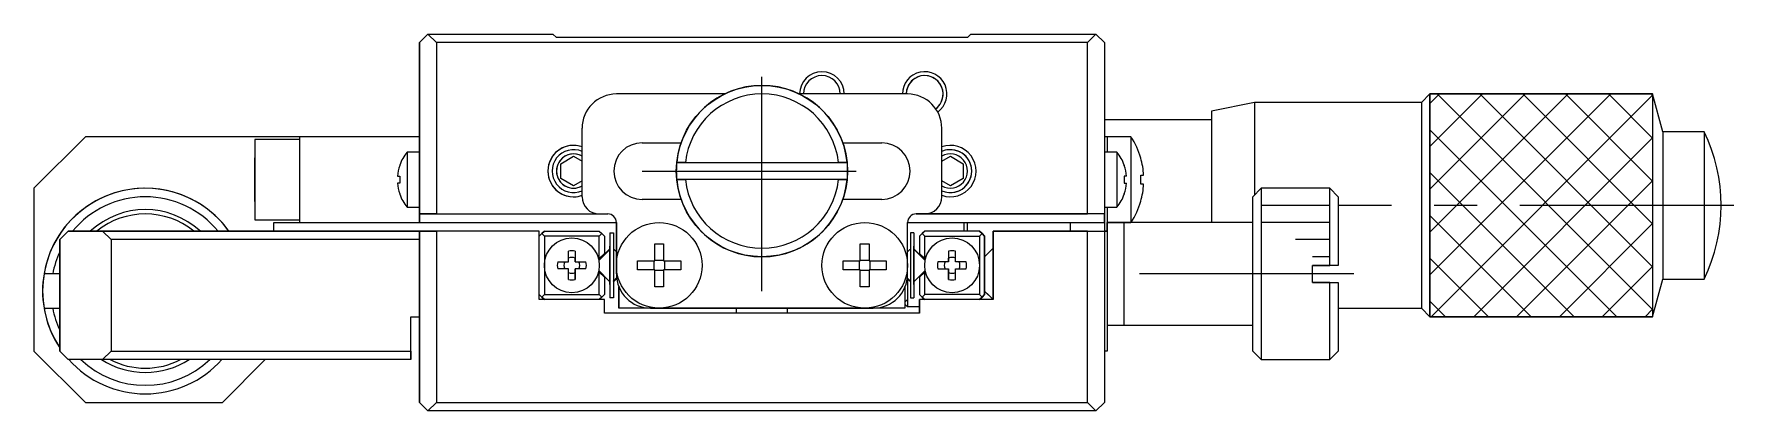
# Model space of a CAD drawing. Extents: x -10 to 792, y 24 to 266.
# Drawn here: x 109.4 to 208.6, y 244 to 266 of the extents above; entities that cross this region are included whole.
import ezdxf

# ---------------------------------------------------------------- set-up
doc = ezdxf.new("R2010")
doc.units = 0
doc.header["$LTSCALE"] = 10
doc.linetypes.add('CENTER', pattern=[2, 1.25, -0.25, 0.25, -0.25])
doc.layers.get('0').update_dxf_attribs({"linetype": 'CONTINUOUS'})
doc.layers.add('CENTER', color=1, linetype='CENTER')

msp = doc.modelspace()

# ---------------------------------------------------------------- linework, layer by layer
at = {"color": 7, "linetype": 'CONTINUOUS'}
for p, q in [((131.881049, 265.536243), (132.381049, 266.036243)), ((132.381049, 266.036243), (131.881049, 265.536243)), ((132.381049, 266.036243), (131.881049, 265.536243)), ((132.381049, 266.036243), (131.881049, 265.536243)), ((132.181049, 265.836243), (132.381049, 266.036243)), ((132.381049, 266.036243), (132.181049, 265.836243)), ((132.381049, 266.036243), (132.881049, 265.536243)), ((132.381049, 266.036243), (139.681049, 266.036243)), ((139.881049, 265.836243), (139.681049, 266.036243)), ((164.081049, 266.036243), (163.881049, 265.836243)), ((163.881049, 265.836243), (164.081049, 266.036243)), ((163.881049, 265.836243), (164.081049, 266.036243)), ((163.881049, 265.836243), (164.081049, 266.036243)), ((164.081049, 266.036243), (171.381049, 266.036243)), ((170.881049, 265.536243), (171.381049, 266.036243)), ((171.381049, 266.036243), (171.881049, 265.536243)), ((131.881049, 255.536243), (131.881049, 265.536243)), ((131.881049, 265.536243), (131.881049, 260.036243)), ((131.881049, 265.536243), (131.881049, 255.036243)), ((131.881049, 265.536243), (131.881049, 255.036243)), ((132.881049, 265.536243), (132.881049, 255.536243)), ((170.881049, 265.536243), (132.881049, 265.536243)), ((163.881049, 265.836243), (139.881049, 265.836243)), ((170.881049, 255.536243), (170.881049, 265.536243)), ((171.881049, 265.536243), (171.881049, 255.536243)), ((171.881049, 265.536243), (171.881049, 244.536243)), ((171.881049, 265.536243), (171.881049, 244.536243)), ((149.7016, 262.536243), (143.381049, 262.536243)), ((160.381049, 262.536243), (154.060499, 262.536243)), ((180.631048, 262.036239), (178.131049, 261.53624)), ((180.631048, 262.036239), (180.631048, 256.636242)), ((190.381053, 262.036239), (180.631048, 262.036239)), ((190.881055, 262.536242), (190.381053, 262.036239)), ((190.381053, 262.036239), (190.381053, 250.036247)), ((204.470544, 260.336243), (203.881056, 262.536242)), ((178.131049, 261.036243), (171.881049, 261.036243)), ((178.131049, 261.53624), (178.131049, 255.036243)), ((178.131049, 261.53624), (178.131049, 261.036243)), ((178.131049, 261.53624), (178.131049, 255.036243)), ((178.131049, 261.53624), (178.131049, 255.036243)), ((178.131049, 261.28624), (178.131049, 261.036243)), ((178.131049, 261.28624), (178.131049, 255.036243)), ((112.381049, 260.036243), (109.381049, 257.036243)), ((109.381049, 257.036243), (112.381049, 260.036243)), ((109.381049, 257.036243), (112.381049, 260.036243)), ((109.381049, 257.036243), (112.381049, 260.036243)), ((124.881049, 260.036243), (112.381049, 260.036243)), ((131.881049, 260.036243), (112.381049, 260.036243)), ((131.881049, 260.036243), (112.381049, 260.036243)), ((124.881049, 260.036243), (124.881049, 255.036243)), ((124.881049, 260.036243), (124.881049, 259.886243)), ((131.881049, 260.036243), (124.881049, 260.036243)), ((124.881049, 260.036243), (124.881049, 255.036243)), ((124.881049, 260.036243), (124.881049, 255.036243)), ((131.881049, 260.336243), (131.881049, 259.536243)), ((131.881049, 260.036243), (131.881049, 260.336243)), ((141.381049, 259.450457), (141.381049, 260.536243)), ((141.381049, 256.536243), (141.381049, 260.536243)), ((141.381049, 256.536243), (141.381049, 260.536243)), ((141.381049, 256.536243), (141.381049, 260.536243)), ((162.381049, 256.536243), (162.381049, 260.536243)), ((172.031049, 260.036243), (171.881049, 260.036243)), ((173.422707, 260.036243), (171.881049, 260.036243)), ((173.422707, 260.036243), (171.881049, 260.036243)), ((172.031049, 260.036243), (172.031049, 259.136243)), ((173.422707, 260.036243), (172.031049, 260.036243)), ((173.422707, 260.036243), (173.422707, 255.036243)), ((204.470544, 260.336243), (204.470544, 251.736243)), ((206.881055, 260.336243), (204.470544, 260.336243)), ((206.881055, 260.336243), (206.881055, 251.736243)), ((122.281049, 259.886243), (122.281049, 257.536243)), ((122.281049, 259.886243), (122.281049, 255.186243)), ((124.881049, 259.886243), (122.281049, 259.886243)), ((122.281049, 259.886243), (122.281049, 255.186243)), ((122.281049, 259.886243), (122.281049, 255.186243)), ((131.160112, 259.136243), (131.160112, 255.936243)), ((131.881049, 259.136243), (131.160112, 259.136243)), ((131.881049, 259.536243), (131.881049, 255.536243)), ((141.381049, 259.181887), (141.381049, 259.450457)), ((141.381049, 256.890599), (141.381049, 259.181887)), ((144.881049, 259.686243), (147.161145, 259.686243)), ((156.600954, 259.686243), (158.881049, 259.686243)), ((172.601987, 259.136243), (171.881049, 259.136243)), ((172.601987, 259.136243), (172.601987, 255.936243)), ((122.281049, 258.806414), (122.281049, 258.171329)), ((122.281049, 258.171329), (122.281049, 258.806414)), ((122.281049, 258.171329), (122.281049, 256.901158)), ((122.281049, 256.901158), (122.281049, 258.171329)), ((130.729986, 258.386243), (130.729986, 258.362379)), ((130.729986, 258.386243), (130.729986, 258.362379)), ((130.729986, 258.386243), (130.729986, 258.362379)), ((130.729986, 258.386243), (130.729986, 258.362379)), ((140.131049, 258.469256), (140.881049, 258.902269)), ((140.131049, 257.603231), (140.131049, 258.469256)), ((140.881049, 258.902269), (141.381049, 258.613593)), ((147.408913, 258.536243), (146.906112, 258.536243)), ((146.906112, 258.536243), (156.855987, 258.536243)), ((146.906112, 258.536243), (156.855987, 258.536243)), ((147.408913, 258.536243), (156.353185, 258.536243)), ((156.855987, 258.536243), (156.353185, 258.536243)), ((162.381049, 258.613593), (162.881049, 258.902269)), ((162.881049, 258.902269), (163.631049, 258.469256)), ((163.631049, 258.469256), (163.631049, 257.603231)), ((173.032113, 258.386243), (173.032113, 258.362379)), ((173.032113, 258.386243), (173.032113, 258.362379)), ((173.032113, 258.386243), (173.032113, 258.362379)), ((173.032113, 258.386243), (173.032113, 258.362379)), ((173.99363, 258.794833), (174.000485, 258.798176)), ((122.281049, 257.536243), (122.281049, 255.186243)), ((130.597101, 257.736243), (130.729986, 257.736243)), ((130.729986, 257.336243), (130.597101, 257.336243)), ((130.729986, 257.736243), (130.729986, 257.336243)), ((140.881049, 257.170218), (140.131049, 257.603231)), ((141.381049, 257.458893), (140.881049, 257.170218)), ((146.906112, 257.536243), (147.408913, 257.536243)), ((156.855987, 257.536243), (146.906112, 257.536243)), ((156.855987, 257.536243), (146.906112, 257.536243)), ((156.353185, 257.536243), (147.408913, 257.536243)), ((156.353185, 257.536243), (156.855987, 257.536243)), ((162.881049, 257.170218), (162.381049, 257.458893)), ((163.631049, 257.603231), (162.881049, 257.170218)), ((173.032113, 257.736243), (173.032113, 257.336243)), ((173.164998, 257.736243), (173.032113, 257.736243)), ((173.032113, 257.336243), (173.164998, 257.336243)), ((173.99363, 257.796243), (174.166002, 257.796243)), ((173.99363, 257.276243), (173.99363, 257.796243)), ((174.166002, 257.276243), (173.99363, 257.276243)), ((174.166002, 257.276243), (173.99363, 257.276243)), ((174.166002, 257.276243), (173.99363, 257.276243)), ((174.166002, 257.276243), (173.99363, 257.276243)), ((109.381049, 257.036243), (109.381049, 247.536243)), ((109.381049, 257.036243), (109.381049, 247.536243)), ((109.381049, 257.036243), (109.381049, 247.536243)), ((109.381049, 257.036243), (109.381049, 247.536243)), ((122.281049, 256.901158), (122.281049, 256.266073)), ((122.281049, 256.266073), (122.281049, 256.901158)), ((130.729986, 256.710108), (130.729986, 256.686243)), ((130.729986, 256.710108), (130.729986, 256.686243)), ((130.729986, 256.710108), (130.729986, 256.686243)), ((130.729986, 256.710108), (130.729986, 256.686243)), ((141.381049, 256.62203), (141.381049, 256.890599)), ((141.381049, 256.536243), (141.381049, 256.62203)), ((147.161145, 256.386243), (144.881049, 256.386243)), ((158.881049, 256.386243), (156.600954, 256.386243)), ((173.032113, 256.710108), (173.032113, 256.686243)), ((173.032113, 256.710108), (173.032113, 256.686243)), ((173.032113, 256.710108), (173.032113, 256.686243)), ((173.032113, 256.710108), (173.032113, 256.686243)), ((174.000485, 256.27431), (173.99363, 256.277654)), ((181.031049, 257.036243), (180.531049, 256.536243)), ((180.531049, 252.036243), (180.531049, 256.536243)), ((180.531049, 247.536243), (180.531049, 256.536243)), ((180.531049, 247.536243), (180.531049, 256.536243)), ((181.031049, 257.036243), (181.031049, 252.036243)), ((185.031049, 257.036243), (181.031049, 257.036243)), ((181.031049, 257.036243), (181.031049, 247.036243)), ((181.031049, 257.036243), (181.031049, 247.036243)), ((185.031049, 252.536243), (185.031049, 257.036243)), ((185.531049, 256.536243), (185.031049, 257.036243)), ((185.531049, 256.536243), (185.531049, 252.536243)), ((185.531049, 256.536243), (185.531049, 252.536243)), ((185.531049, 256.536243), (185.531049, 252.536243)), ((185.531049, 256.536243), (185.531049, 252.536243)), ((122.281049, 255.186243), (124.881049, 255.186243)), ((124.881049, 255.186243), (124.881049, 255.036243)), ((131.160112, 255.936243), (131.881049, 255.936243)), ((131.881049, 255.036243), (131.881049, 255.536243)), ((132.881049, 255.536243), (131.881049, 255.536243)), ((131.881049, 255.536243), (142.881049, 255.536243)), ((131.881049, 255.536243), (142.881049, 255.536243)), ((132.881049, 255.536243), (142.381049, 255.536243)), ((142.381049, 255.536243), (142.881049, 255.536243)), ((160.881049, 255.536243), (161.381049, 255.536243)), ((171.881049, 255.536243), (160.881049, 255.536243)), ((171.881049, 255.536243), (160.881049, 255.536243)), ((161.381049, 255.536243), (170.881049, 255.536243)), ((171.881049, 255.536243), (170.881049, 255.536243)), ((171.881049, 255.936243), (172.601987, 255.936243)), ((171.881049, 255.036243), (171.881049, 255.536243)), ((172.031049, 255.936243), (172.031049, 255.036243)), ((172.031049, 255.936243), (172.031049, 247.536243)), ((172.031049, 255.936243), (172.031049, 247.536243)), ((111.381049, 254.536243), (110.881049, 254.036243)), ((110.881049, 254.036243), (111.381049, 254.536243)), ((110.881049, 254.036243), (111.381049, 254.536243)), ((110.881049, 254.036243), (111.381049, 254.536243)), ((111.381049, 254.536243), (113.381049, 254.536243)), ((138.881049, 254.536243), (111.381049, 254.536243)), ((138.881049, 254.536243), (111.381049, 254.536243)), ((113.881049, 254.036243), (113.381049, 254.536243)), ((113.381049, 254.536243), (131.881049, 254.536243)), ((123.381049, 254.536243), (123.381049, 255.036243)), ((123.381049, 255.036243), (124.881049, 255.036243)), ((123.381049, 255.036243), (143.381049, 255.036243)), ((123.381049, 255.036243), (143.381049, 255.036243)), ((124.881049, 255.036243), (131.881049, 255.036243)), ((131.881049, 255.036243), (143.381049, 255.036243)), ((131.881049, 244.536243), (131.881049, 254.536243)), ((131.881049, 254.536243), (132.881049, 254.536243)), ((131.881049, 254.536243), (131.881049, 244.536243)), ((131.881049, 254.536243), (131.881049, 244.536243)), ((132.881049, 254.536243), (132.881049, 244.536243)), ((138.881049, 254.536243), (132.881049, 254.536243)), ((138.881049, 250.536243), (138.881049, 254.536243)), ((139.181049, 254.536243), (138.881049, 254.236243)), ((139.181049, 254.536243), (138.881049, 254.236243)), ((139.031049, 254.386243), (138.881049, 254.236243)), ((138.881049, 254.236243), (139.031049, 254.386243)), ((139.031049, 254.386243), (139.181049, 254.536243)), ((139.181049, 254.536243), (139.031049, 254.386243)), ((139.181049, 254.236243), (139.031049, 254.386243)), ((139.181049, 254.536243), (142.381049, 254.536243)), ((139.181049, 254.236243), (139.181049, 252.536243)), ((142.381049, 254.236243), (139.181049, 254.236243)), ((139.181049, 254.236243), (139.181049, 250.836243)), ((139.181049, 254.236243), (139.181049, 250.836243)), ((142.381049, 254.536243), (142.531049, 254.386243)), ((142.681049, 254.236243), (142.381049, 254.536243)), ((142.681049, 254.236243), (142.381049, 254.536243)), ((142.531049, 254.386243), (142.381049, 254.236243)), ((142.381049, 252.935292), (142.381049, 254.236243)), ((142.681049, 254.236243), (142.531049, 254.386243)), ((142.681049, 254.236243), (142.681049, 253.235292)), ((143.006049, 254.436243), (143.006049, 253.478655)), ((143.006049, 254.436243), (143.006049, 250.636243)), ((143.006049, 254.436243), (143.206049, 254.436243)), ((143.006049, 254.436243), (143.006049, 250.636243)), ((143.006049, 254.436243), (143.006049, 250.636243)), ((143.206049, 254.436243), (143.206049, 250.636243)), ((143.381049, 255.036243), (143.381049, 252.536243)), ((143.381049, 252.536243), (143.381049, 255.036243)), ((143.381049, 252.036243), (143.381049, 255.036243)), ((143.381049, 252.036243), (143.381049, 255.036243)), ((160.381049, 252.536243), (160.381049, 255.036243)), ((160.381049, 255.036243), (171.881049, 255.036243)), ((160.381049, 252.036243), (160.381049, 255.036243)), ((160.381049, 252.036243), (160.381049, 255.036243)), ((160.756049, 254.436243), (160.556049, 254.436243)), ((160.556049, 254.436243), (160.556049, 250.636243)), ((160.756049, 254.436243), (160.756049, 253.478655)), ((160.756049, 254.436243), (160.756049, 250.636243)), ((160.756049, 254.436243), (160.756049, 250.636243)), ((160.756049, 254.436243), (160.756049, 250.636243)), ((161.081049, 254.236243), (161.381049, 254.536243)), ((161.081049, 254.236243), (161.381049, 254.536243)), ((161.081049, 254.236243), (161.231049, 254.386243)), ((161.081049, 254.236243), (161.081049, 253.235292)), ((161.381049, 254.536243), (161.231049, 254.386243)), ((161.231049, 254.386243), (161.381049, 254.236243)), ((164.581049, 254.536243), (161.381049, 254.536243)), ((161.381049, 254.236243), (164.581049, 254.236243)), ((161.381049, 252.935292), (161.381049, 254.236243)), ((163.681049, 254.536243), (163.681049, 255.036243)), ((163.881049, 254.536243), (163.881049, 255.036243)), ((164.731049, 254.386243), (164.581049, 254.536243)), ((164.581049, 254.536243), (164.731049, 254.386243)), ((164.881049, 254.236243), (164.581049, 254.536243)), ((164.881049, 254.236243), (164.581049, 254.536243)), ((164.581049, 254.236243), (164.731049, 254.386243)), ((164.581049, 254.236243), (164.581049, 252.536243)), ((164.581049, 254.236243), (164.581049, 250.836243)), ((164.581049, 254.236243), (164.581049, 250.836243)), ((164.731049, 254.386243), (164.881049, 254.236243)), ((164.881049, 254.236243), (164.731049, 254.386243)), ((164.881049, 250.836243), (164.881049, 254.236243)), ((164.881049, 254.236243), (164.881049, 253.036243)), ((164.881049, 254.236243), (164.881049, 250.836243)), ((164.881049, 254.236243), (164.881049, 250.836243)), ((165.381049, 254.536243), (165.381049, 250.536243)), ((170.881049, 254.536243), (165.381049, 254.536243)), ((165.381049, 253.536243), (165.381049, 254.536243)), ((165.381049, 254.536243), (172.031049, 254.536243)), ((165.381049, 250.536243), (165.381049, 254.536243)), ((165.381049, 250.536243), (165.381049, 254.536243)), ((165.381049, 254.536243), (172.031049, 254.536243)), ((169.881049, 255.036243), (169.881049, 254.536243)), ((170.881049, 244.536243), (170.881049, 254.536243)), ((170.881049, 254.536243), (171.881049, 254.536243)), ((171.881049, 255.036243), (171.881049, 254.536243)), ((171.881049, 255.036243), (171.881049, 254.536243)), ((172.031049, 254.536243), (171.881049, 254.536243)), ((171.881049, 254.536243), (171.881049, 244.536243)), ((172.031049, 254.536243), (172.031049, 255.036243)), ((172.031049, 255.036243), (173.422707, 255.036243)), ((173.031049, 255.036243), (172.031049, 255.036243)), ((180.531049, 255.036243), (172.031049, 255.036243)), ((180.531049, 255.036243), (172.031049, 255.036243)), ((172.031049, 254.536243), (172.031049, 253.536243)), ((173.031049, 252.036243), (173.031049, 255.036243)), ((173.031049, 252.036243), (173.031049, 255.036243)), ((173.422707, 255.036243), (173.031049, 255.036243)), ((173.031049, 249.036243), (173.031049, 255.036243)), ((173.031049, 249.036243), (173.031049, 255.036243)), ((180.531049, 255.036243), (173.422707, 255.036243)), ((110.881049, 247.536243), (110.881049, 254.036243)), ((110.881049, 254.036243), (110.881049, 247.536243)), ((110.881049, 254.036243), (110.881049, 247.536243)), ((110.881049, 254.036243), (110.881049, 247.536243)), ((113.881049, 254.036243), (113.881049, 247.536243)), ((131.881049, 254.036243), (113.881049, 254.036243)), ((140.581049, 252.736243), (140.581049, 253.362379)), ((140.981049, 253.362379), (140.981049, 252.736243)), ((140.981049, 253.362379), (140.981049, 252.949707)), ((140.981049, 253.362379), (140.981049, 252.736243)), ((140.981049, 253.362379), (140.981049, 252.736243)), ((142.340394, 252.894636), (142.681049, 253.235292)), ((142.340394, 252.894636), (142.681049, 253.235292)), ((142.94695, 253.437804), (142.351495, 252.842349)), ((142.982306, 253.437804), (142.357017, 252.812516)), ((142.982306, 253.437804), (142.357017, 252.812516)), ((142.982306, 253.437804), (142.357017, 252.812516)), ((142.381049, 252.935292), (142.681049, 253.235292)), ((142.982306, 253.437804), (142.593397, 253.048896)), ((143.006049, 253.661243), (143.006049, 253.478655)), ((143.006049, 253.478655), (143.006049, 253.661243)), ((143.006049, 253.661243), (143.006049, 253.478655)), ((143.006049, 253.478655), (143.006049, 253.661243)), ((143.006049, 253.661243), (143.006049, 253.478655)), ((143.006049, 253.478655), (143.006049, 253.661243)), ((143.006049, 253.661243), (143.006049, 253.478655)), ((143.006049, 253.478655), (143.006049, 253.661243)), ((143.006049, 253.661243), (143.006049, 253.478655)), ((143.006049, 253.478655), (143.006049, 253.661243)), ((143.006049, 253.661243), (143.006049, 253.478655)), ((143.006049, 253.478655), (143.006049, 253.661243)), ((143.006049, 253.661243), (143.006049, 253.478655)), ((143.006049, 253.478655), (143.006049, 253.661243)), ((143.006049, 253.661243), (143.006049, 253.478655)), ((143.006049, 253.478655), (143.006049, 253.661243)), ((143.006049, 253.661243), (143.006049, 253.478655)), ((143.006049, 253.478655), (143.006049, 253.661243)), ((143.006049, 253.661243), (143.006049, 253.478655)), ((143.006049, 253.478655), (143.006049, 253.661243)), ((143.006049, 253.661243), (143.006049, 253.478655)), ((143.006049, 253.458099), (143.006049, 253.661243)), ((143.006049, 251.411243), (143.006049, 253.661243)), ((143.006049, 253.661243), (143.006049, 253.458099)), ((143.381049, 253.321903), (143.265148, 253.437804)), ((145.621049, 253.794833), (146.141049, 253.794833)), ((145.621049, 252.796243), (145.621049, 253.794833)), ((146.141049, 253.794833), (146.141049, 252.796243)), ((157.621049, 253.794833), (158.141049, 253.794833)), ((157.621049, 252.796243), (157.621049, 253.794833)), ((158.141049, 253.794833), (158.141049, 252.796243)), ((160.49695, 253.437804), (160.381049, 253.321903)), ((160.756049, 253.661243), (160.756049, 253.478655)), ((160.756049, 253.478655), (160.756049, 253.661243)), ((160.756049, 253.661243), (160.756049, 253.478655)), ((160.756049, 253.478655), (160.756049, 253.661243)), ((160.756049, 253.661243), (160.756049, 253.478655)), ((160.756049, 253.478655), (160.756049, 253.661243)), ((160.756049, 253.661243), (160.756049, 253.478655)), ((160.756049, 253.478655), (160.756049, 253.661243)), ((160.756049, 253.661243), (160.756049, 253.478655)), ((160.756049, 253.478655), (160.756049, 253.661243)), ((160.756049, 253.661243), (160.756049, 253.478655)), ((160.756049, 253.478655), (160.756049, 253.661243)), ((160.756049, 253.661243), (160.756049, 253.478655)), ((160.756049, 253.478655), (160.756049, 253.661243)), ((160.756049, 253.661243), (160.756049, 253.478655)), ((160.756049, 253.478655), (160.756049, 253.661243)), ((160.756049, 253.661243), (160.756049, 253.478655)), ((160.756049, 253.478655), (160.756049, 253.661243)), ((160.756049, 253.661243), (160.756049, 253.478655)), ((160.756049, 253.478655), (160.756049, 253.661243)), ((160.756049, 253.661243), (160.756049, 253.478655)), ((160.756049, 253.458099), (160.756049, 253.661243)), ((160.756049, 253.661243), (160.756049, 253.458099)), ((160.756049, 251.411243), (160.756049, 253.661243)), ((160.779793, 253.437804), (161.168702, 253.048896)), ((160.779793, 253.437804), (161.405082, 252.812516)), ((160.779793, 253.437804), (161.405082, 252.812516)), ((160.779793, 253.437804), (161.405082, 252.812516)), ((161.410604, 252.842349), (160.815148, 253.437804)), ((161.381049, 252.935292), (161.081049, 253.235292)), ((161.421705, 252.894636), (161.081049, 253.235292)), ((161.421705, 252.894636), (161.081049, 253.235292)), ((162.781049, 253.362379), (162.781049, 252.736243)), ((162.781049, 253.362379), (162.781049, 252.949707)), ((162.781049, 253.362379), (162.781049, 252.736243)), ((162.781049, 253.362379), (162.781049, 252.736243)), ((163.181049, 252.736243), (163.181049, 253.362379)), ((165.381049, 253.536243), (164.881049, 253.036243)), ((165.381049, 253.536243), (164.881049, 253.036243)), ((165.131049, 253.286243), (164.881049, 253.036243)), ((165.381049, 253.536243), (165.131049, 253.286243)), ((172.031049, 253.536243), (172.031049, 249.536243)), ((139.181049, 252.536243), (139.181049, 250.836243)), ((139.954914, 252.736243), (140.581049, 252.736243)), ((140.581049, 252.336243), (139.954914, 252.336243)), ((140.581049, 251.710108), (140.581049, 252.336243)), ((140.981049, 252.736243), (140.981049, 252.949707)), ((140.981049, 252.736243), (141.607185, 252.736243)), ((140.981049, 252.336243), (140.981049, 251.710108)), ((141.607185, 252.336243), (140.981049, 252.336243)), ((140.981049, 252.12278), (140.981049, 252.336243)), ((140.981049, 251.710108), (140.981049, 252.336243)), ((140.981049, 251.710108), (140.981049, 252.336243)), ((140.981049, 251.710108), (140.981049, 252.12278)), ((142.340394, 252.894636), (142.381049, 252.935292)), ((142.381049, 252.137195), (142.340394, 252.17785)), ((142.681049, 251.837195), (142.340394, 252.17785)), ((142.681049, 251.837195), (142.340394, 252.17785)), ((142.351495, 252.230137), (142.94695, 251.634682)), ((142.593397, 253.048896), (142.357017, 252.812516)), ((142.381049, 250.836243), (142.381049, 252.137195)), ((142.681049, 251.837195), (142.381049, 252.137195)), ((143.381049, 252.536243), (143.381049, 252.036243)), ((143.381049, 252.036243), (143.381049, 252.536243)), ((144.62246, 252.796243), (145.621049, 252.796243)), ((144.62246, 252.276243), (144.62246, 252.796243)), ((145.621049, 252.276243), (144.62246, 252.276243)), ((145.579675, 252.276243), (145.579675, 252.796243)), ((145.621049, 252.837618), (146.141049, 252.837618)), ((145.621049, 251.277654), (145.621049, 252.276243)), ((146.141049, 252.234868), (145.621049, 252.234868)), ((146.141049, 252.796243), (147.139639, 252.796243)), ((146.141049, 252.276243), (146.141049, 251.277654)), ((147.139639, 252.276243), (146.141049, 252.276243)), ((146.182424, 252.796243), (146.182424, 252.276243)), ((147.139639, 252.796243), (147.139639, 252.276243)), ((156.62246, 252.796243), (157.621049, 252.796243)), ((156.62246, 252.276243), (156.62246, 252.796243)), ((157.621049, 252.276243), (156.62246, 252.276243)), ((157.579675, 252.276243), (157.579675, 252.796243)), ((157.621049, 252.837618), (158.141049, 252.837618)), ((157.621049, 251.277654), (157.621049, 252.276243)), ((158.141049, 252.234868), (157.621049, 252.234868)), ((158.141049, 252.796243), (159.139639, 252.796243)), ((158.141049, 252.276243), (158.141049, 251.277654)), ((159.139639, 252.276243), (158.141049, 252.276243)), ((158.182424, 252.796243), (158.182424, 252.276243)), ((159.139639, 252.796243), (159.139639, 252.276243)), ((160.381049, 252.036243), (160.381049, 252.536243)), ((160.815148, 251.634682), (161.410604, 252.230137)), ((161.081049, 251.837195), (161.421705, 252.17785)), ((161.081049, 251.837195), (161.421705, 252.17785)), ((161.081049, 251.837195), (161.381049, 252.137195)), ((161.168702, 253.048896), (161.405082, 252.812516)), ((161.421705, 252.894636), (161.381049, 252.935292)), ((161.381049, 252.137195), (161.421705, 252.17785)), ((161.381049, 250.836243), (161.381049, 252.137195)), ((162.781049, 252.736243), (162.154914, 252.736243)), ((162.154914, 252.336243), (162.781049, 252.336243)), ((162.781049, 252.736243), (162.781049, 252.949707)), ((162.781049, 252.336243), (162.781049, 251.710108)), ((162.781049, 252.12278), (162.781049, 252.336243)), ((162.781049, 251.710108), (162.781049, 252.336243)), ((162.781049, 251.710108), (162.781049, 252.336243)), ((162.781049, 251.710108), (162.781049, 252.12278)), ((163.807185, 252.736243), (163.181049, 252.736243)), ((163.181049, 251.710108), (163.181049, 252.336243)), ((163.181049, 252.336243), (163.807185, 252.336243)), ((164.581049, 252.536243), (164.581049, 250.836243)), ((184.031049, 251.536243), (184.031049, 252.536243)), ((184.031049, 252.536243), (185.031049, 252.536243)), ((184.031049, 251.536243), (184.031049, 252.536243)), ((185.531049, 252.536243), (184.031049, 252.536243)), ((184.031049, 251.536243), (184.031049, 252.536243)), ((184.031049, 251.536243), (184.031049, 252.536243)), ((185.531049, 252.536243), (184.031049, 252.536243)), ((185.531049, 252.536243), (185.031049, 252.536243)), ((110.472723, 252.036243), (109.96497, 252.036243)), ((110.881049, 252.036243), (109.96497, 252.036243)), ((110.881049, 252.036243), (109.96497, 252.036243)), ((110.881049, 252.036243), (110.472723, 252.036243)), ((142.681049, 251.837195), (142.681049, 250.836243)), ((143.006049, 251.593832), (143.006049, 251.411243)), ((143.006049, 251.411243), (143.006049, 251.593832)), ((143.006049, 251.593832), (143.006049, 251.411243)), ((143.006049, 251.411243), (143.006049, 251.593832)), ((143.006049, 251.593832), (143.006049, 251.411243)), ((143.006049, 251.411243), (143.006049, 251.593832)), ((143.006049, 251.593832), (143.006049, 251.411243)), ((143.006049, 251.411243), (143.006049, 251.593832)), ((143.006049, 251.593832), (143.006049, 251.411243)), ((143.006049, 251.411243), (143.006049, 251.593832)), ((143.006049, 251.593832), (143.006049, 251.411243)), ((143.006049, 251.411243), (143.006049, 251.593832)), ((143.006049, 251.593832), (143.006049, 251.411243)), ((143.006049, 251.411243), (143.006049, 251.593832)), ((143.006049, 251.593832), (143.006049, 251.411243)), ((143.006049, 251.411243), (143.006049, 251.593832)), ((143.006049, 251.593832), (143.006049, 251.411243)), ((143.006049, 251.411243), (143.006049, 251.593832)), ((143.006049, 251.593832), (143.006049, 251.411243)), ((143.006049, 251.411243), (143.006049, 251.593832)), ((143.006049, 251.593832), (143.006049, 251.411243)), ((143.006049, 251.411243), (143.006049, 251.593832)), ((143.006049, 251.593832), (143.006049, 251.411243)), ((143.006049, 251.593832), (143.006049, 250.636243)), ((143.229793, 251.634682), (143.395058, 251.799946)), ((143.265148, 251.634682), (143.399042, 251.768575)), ((143.531049, 250.036243), (143.531049, 251.276309)), ((143.531049, 251.276309), (143.531049, 250.036243)), ((143.531049, 251.276309), (143.531049, 250.036243)), ((143.531049, 251.276309), (143.531049, 250.036243)), ((146.141049, 251.277654), (145.621049, 251.277654)), ((158.141049, 251.277654), (157.621049, 251.277654)), ((160.231049, 251.276309), (160.231049, 250.036243)), ((160.363057, 251.768575), (160.49695, 251.634682)), ((160.532306, 251.634682), (160.367041, 251.799946)), ((160.381049, 251.750583), (160.381049, 250.536243)), ((160.381049, 251.750583), (160.381049, 250.120163)), ((160.381049, 251.750583), (160.381049, 250.120163)), ((160.756049, 251.593832), (160.756049, 251.411243)), ((160.756049, 251.411243), (160.756049, 251.593832)), ((160.756049, 251.593832), (160.756049, 251.411243)), ((160.756049, 251.411243), (160.756049, 251.593832)), ((160.756049, 251.593832), (160.756049, 251.411243)), ((160.756049, 251.411243), (160.756049, 251.593832)), ((160.756049, 251.593832), (160.756049, 251.411243)), ((160.756049, 251.411243), (160.756049, 251.593832)), ((160.756049, 251.593832), (160.756049, 251.411243)), ((160.756049, 251.411243), (160.756049, 251.593832)), ((160.756049, 251.593832), (160.756049, 251.411243)), ((160.756049, 251.411243), (160.756049, 251.593832)), ((160.756049, 251.593832), (160.756049, 251.411243)), ((160.756049, 251.411243), (160.756049, 251.593832)), ((160.756049, 251.593832), (160.756049, 251.411243)), ((160.756049, 251.411243), (160.756049, 251.593832)), ((160.756049, 251.593832), (160.756049, 251.411243)), ((160.756049, 251.411243), (160.756049, 251.593832)), ((160.756049, 251.593832), (160.756049, 251.411243)), ((160.756049, 251.411243), (160.756049, 251.593832)), ((160.756049, 251.593832), (160.756049, 251.411243)), ((160.756049, 251.411243), (160.756049, 251.593832)), ((160.756049, 251.593832), (160.756049, 251.411243)), ((160.756049, 251.593832), (160.756049, 250.636243)), ((161.081049, 251.837195), (161.081049, 250.836243)), ((173.031049, 249.036243), (173.031049, 252.036243)), ((173.031049, 249.036243), (173.031049, 252.036243)), ((180.531049, 247.536243), (180.531049, 252.036243)), ((181.031049, 252.036243), (181.031049, 247.036243)), ((185.031049, 251.536243), (184.031049, 251.536243)), ((184.031049, 251.536243), (185.531049, 251.536243)), ((184.031049, 251.536243), (185.531049, 251.536243)), ((185.031049, 247.036243), (185.031049, 251.536243)), ((185.031049, 251.536243), (185.531049, 251.536243)), ((185.531049, 251.536243), (185.531049, 247.536243)), ((185.531049, 251.536243), (185.531049, 247.536243)), ((185.531049, 251.536243), (185.531049, 247.536243)), ((185.531049, 251.536243), (185.531049, 247.536243)), ((203.881056, 249.536244), (204.470544, 251.736243)), ((204.470544, 251.736243), (206.881055, 251.736243)), ((138.881049, 250.836243), (139.031049, 250.686243)), ((139.031049, 250.686243), (138.881049, 250.836243)), ((139.181049, 250.536243), (138.881049, 250.836243)), ((139.181049, 250.536243), (138.881049, 250.836243)), ((142.681049, 250.536243), (138.881049, 250.536243)), ((139.031049, 250.686243), (139.181049, 250.836243)), ((139.181049, 250.536243), (139.031049, 250.686243)), ((139.031049, 250.686243), (139.181049, 250.536243)), ((139.181049, 250.836243), (142.381049, 250.836243)), ((142.381049, 250.836243), (142.531049, 250.686243)), ((142.381049, 250.536243), (142.681049, 250.836243)), ((142.381049, 250.536243), (142.681049, 250.836243)), ((142.531049, 250.686243), (142.381049, 250.536243)), ((142.531049, 250.686243), (142.681049, 250.836243)), ((142.681049, 249.736243), (142.681049, 250.536243)), ((143.206049, 250.636243), (143.006049, 250.636243)), ((160.381049, 250.120163), (160.230978, 250.272419)), ((160.231049, 250.386243), (160.381049, 250.536243)), ((160.381049, 250.536243), (160.381049, 250.120163)), ((161.081049, 250.120163), (160.381049, 250.120163)), ((160.556049, 250.636243), (160.756049, 250.636243)), ((161.231049, 250.686243), (161.081049, 250.836243)), ((161.381049, 250.536243), (161.081049, 250.836243)), ((161.381049, 250.536243), (161.081049, 250.836243)), ((161.081049, 250.536243), (161.081049, 249.736243)), ((165.381049, 250.536243), (161.081049, 250.536243)), ((161.081049, 249.736243), (161.081049, 250.536243)), ((161.081049, 249.736243), (161.081049, 250.536243)), ((161.081049, 249.736243), (161.081049, 250.536243)), ((161.381049, 250.836243), (161.231049, 250.686243)), ((161.231049, 250.686243), (161.381049, 250.536243)), ((164.581049, 250.836243), (161.381049, 250.836243)), ((164.731049, 250.686243), (164.581049, 250.836243)), ((164.881049, 250.836243), (164.581049, 250.536243)), ((164.881049, 250.836243), (164.581049, 250.536243)), ((164.581049, 250.536243), (164.731049, 250.686243)), ((164.731049, 250.686243), (164.581049, 250.536243)), ((164.881049, 250.836243), (164.731049, 250.686243)), ((164.731049, 250.686243), (164.881049, 250.836243)), ((164.881049, 251.036243), (164.881049, 250.836243)), ((164.881049, 251.036243), (165.131049, 250.786243)), ((164.881049, 251.036243), (165.381049, 250.536243)), ((164.881049, 251.036243), (165.381049, 250.536243)), ((165.131049, 250.786243), (165.381049, 250.536243)), ((109.96497, 250.036243), (110.472723, 250.036243)), ((109.96497, 250.036243), (110.881049, 250.036243)), ((109.96497, 250.036243), (110.881049, 250.036243)), ((110.472723, 250.036243), (110.881049, 250.036243)), ((131.381049, 249.536243), (131.881049, 249.536243)), ((131.381049, 247.536243), (131.381049, 249.536243)), ((131.381049, 247.036243), (131.381049, 249.536243)), ((131.381049, 247.036243), (131.381049, 249.536243)), ((131.881049, 249.536243), (131.881049, 244.536243)), ((161.081049, 249.736243), (142.681049, 249.736243)), ((145.381049, 250.036243), (143.531049, 250.036243)), ((160.231049, 250.036243), (143.531049, 250.036243)), ((160.231049, 250.036243), (143.531049, 250.036243)), ((145.381049, 250.036243), (145.881049, 250.036243)), ((145.881049, 250.036243), (157.881049, 250.036243)), ((150.381049, 250.036243), (150.381049, 249.736243)), ((153.381049, 249.736243), (153.381049, 250.036243)), ((157.881049, 250.036243), (158.381049, 250.036243)), ((160.231049, 250.036243), (158.381049, 250.036243)), ((172.031049, 249.536243), (172.031049, 247.536243)), ((185.531049, 250.036247), (190.381053, 250.036247)), ((190.381053, 250.036247), (190.881055, 249.536244)), ((172.031049, 249.036243), (173.031049, 249.036243)), ((172.031049, 249.036243), (180.531049, 249.036243)), ((172.031049, 249.036243), (180.531049, 249.036243)), ((173.031049, 249.036243), (180.531049, 249.036243)), ((109.381049, 247.536243), (112.381049, 244.536243)), ((112.381049, 244.536243), (109.381049, 247.536243)), ((112.381049, 244.536243), (109.381049, 247.536243)), ((112.381049, 244.536243), (109.381049, 247.536243)), ((110.881049, 247.536243), (111.381049, 247.036243)), ((111.381049, 247.036243), (110.881049, 247.536243)), ((111.381049, 247.036243), (110.881049, 247.536243)), ((111.381049, 247.036243), (110.881049, 247.536243)), ((113.381049, 247.036243), (113.881049, 247.536243)), ((113.881049, 247.536243), (131.381049, 247.536243)), ((131.381049, 247.536243), (131.381049, 247.036243)), ((172.031049, 247.536243), (171.881049, 247.536243)), ((180.531049, 247.536243), (181.031049, 247.036243)), ((185.031049, 247.036243), (185.531049, 247.536243)), ((113.381049, 247.036243), (111.381049, 247.036243)), ((131.381049, 247.036243), (111.381049, 247.036243)), ((131.381049, 247.036243), (111.381049, 247.036243)), ((131.381049, 247.036243), (113.381049, 247.036243)), ((120.381049, 244.536243), (122.881049, 247.036243)), ((181.031049, 247.036243), (185.031049, 247.036243)), ((112.381049, 244.536243), (120.381049, 244.536243)), ((132.381049, 244.036243), (131.881049, 244.536243)), ((131.881049, 244.536243), (132.381049, 244.036243)), ((131.881049, 244.536243), (132.381049, 244.036243)), ((131.881049, 244.536243), (132.381049, 244.036243)), ((132.881049, 244.536243), (132.381049, 244.036243)), ((132.881049, 244.536243), (170.881049, 244.536243)), ((171.381049, 244.036243), (170.881049, 244.536243)), ((171.881049, 244.536243), (171.381049, 244.036243)), ((171.381049, 244.036243), (132.381049, 244.036243))]:
    msp.add_line(p, q, dxfattribs=at)
at = {"color": 3, "linetype": 'CONTINUOUS'}
for p, q in [((190.881055, 262.536242), (190.881055, 249.536244)), ((203.881056, 262.536242), (190.881055, 262.536242)), ((190.881055, 261.975865), (191.441432, 262.536242)), ((190.881055, 259.475865), (193.941432, 262.536242)), ((190.881055, 256.975865), (196.441432, 262.536242)), ((190.881055, 254.475865), (198.941432, 262.536242)), ((190.881055, 251.975865), (201.441432, 262.536242)), ((190.881055, 249.536244), (190.881055, 262.536242)), ((190.881055, 262.536242), (203.881056, 262.536242)), ((190.941434, 249.536244), (203.881056, 262.475866)), ((191.296462, 262.536242), (203.881056, 249.951647)), ((193.796462, 262.536242), (203.881056, 252.451647)), ((196.296462, 262.536242), (203.881056, 254.951647)), ((198.796462, 262.536242), (203.881056, 257.451647)), ((201.296462, 262.536242), (203.881056, 259.951647)), ((203.796462, 262.536242), (203.881056, 262.451647)), ((203.881056, 262.536242), (203.881056, 249.536244)), ((203.881056, 262.536242), (203.881056, 249.536244)), ((190.881055, 260.451648), (201.79646, 249.536244)), ((193.441434, 249.536244), (203.881056, 259.975866)), ((190.881055, 257.951648), (199.29646, 249.536244)), ((195.941434, 249.536244), (203.881056, 257.475866)), ((185.031049, 256.036243), (181.031049, 256.036243)), ((190.881055, 255.451648), (196.79646, 249.536244)), ((185.031049, 255.036243), (181.031049, 255.036243)), ((198.441434, 249.536244), (203.881056, 254.975866)), ((185.031049, 254.036243), (183.031049, 254.036243)), ((185.031049, 253.036243), (184.031049, 253.036243)), ((190.881055, 252.951648), (194.29646, 249.536244)), ((200.941434, 249.536244), (203.881056, 252.475866)), ((190.881055, 250.451648), (191.79646, 249.536244)), ((190.881055, 249.536244), (203.881056, 249.536244)), ((203.881056, 249.536244), (190.881055, 249.536244)), ((203.441434, 249.536244), (203.881056, 249.975866))]:
    msp.add_line(p, q, dxfattribs=at)
at = {"color": 7, "linetype": 'CONTINUOUS'}
for centre, radius in [((151.881049, 258.036243), 5), ((151.881049, 258.036243), 5), ((140.781049, 252.536243), 1.6), ((145.881049, 252.536243), 2.5), ((157.881049, 252.536243), 2.5), ((162.981049, 252.536243), 1.6)]:
    msp.add_circle(centre, radius, dxfattribs=at)
for centre, radius, start, end in [((151.881049, 258.036243), 5, 5.73917, 174.26083), ((155.381049, 262.536243), 1.075, 0, 180), ((161.381049, 262.536243), 1.075, 0, 180), ((161.381049, 262.536243), 1.075, 306.794922, 180), ((161.381049, 262.536243), 1.075, 306.794922, 180), ((143.381049, 260.536243), 2, 90, 180), ((151.881049, 258.036243), 4.5, 6.37937, 173.62063), ((160.381049, 260.536243), 2, 0, 90), ((161.381049, 262.536243), 1.075, 306.794922, 0), ((169.681049, 257.536243), 4.5, 16.285843, 33.748989), ((198.136055, 256.036243), 9.745001, 333.816209, 26.183791), ((133.081049, 257.536243), 2.5, 140.208181, 160.123126), ((140.881049, 258.036243), 1.25, 66.421822, 293.578178), ((144.881049, 258.036243), 1.65, 90, 270), ((158.881049, 258.036243), 1.65, 270, 90), ((162.881049, 258.036243), 1.25, 0, 113.578178), ((162.881049, 258.036243), 1.25, 246.421822, 113.578178), ((162.881049, 258.036243), 1.25, 246.421822, 113.578178), ((170.681049, 257.536243), 2.5, 19.876874, 39.791819), ((133.081049, 257.536243), 2.491987, 160.639136, 175.396648), ((140.881049, 258.036243), 1, 60, 180), ((140.881049, 258.036243), 1, 60, 300), ((140.881049, 258.036243), 1, 60, 300), ((151.881049, 258.036243), 5, 174.26083, 185.73917), ((151.881049, 258.036243), 5, 354.26083, 5.73917), ((162.881049, 258.036243), 1, 240, 120), ((170.681049, 257.536243), 2.491987, 4.603352, 19.360864), ((169.681049, 257.536243), 4.492483, 3.317816, 16.26943), ((133.081049, 257.536243), 2.491987, 184.603352, 199.360864), ((140.881049, 258.036243), 1, 180, 300), ((151.881049, 258.036243), 5, 185.73917, 354.26083), ((151.881049, 258.036243), 4.5, 186.37937, 353.62063), ((162.881049, 258.036243), 1.25, 246.421822, 0), ((170.681049, 257.536243), 2.491987, 340.639136, 355.396648), ((169.681049, 257.536243), 4.492483, 343.73057, 356.682184), ((115.881049, 251.036243), 6, 35.685335, 213.55731), ((115.881049, 251.036243), 6, 35.685335, 213.55731), ((115.881049, 251.036243), 6, 35.685335, 170.405932), ((115.881049, 251.036243), 5.5, 39.521196, 140.478804), ((133.081049, 257.536243), 2.5, 199.876874, 219.791819), ((142.381049, 256.536243), 1, 180, 270), ((161.381049, 256.536243), 1, 270, 0), ((170.681049, 257.536243), 2.5, 320.208181, 340.123126), ((169.681049, 257.536243), 4.5, 326.251011, 343.714157), ((115.881049, 251.036243), 4.75, 47.463102, 132.536898), ((115.881049, 251.036243), 4.5, 51.057559, 128.942441), ((142.881049, 255.036243), 0.5, 0, 90), ((160.881049, 255.036243), 0.5, 90, 180), ((115.881049, 251.036243), 5.5, 155.380023, 169.524318), ((140.781049, 252.536243), 0.85, 76.391039, 103.608961), ((143.088372, 253.296383), 0.2, 114.306117, 135), ((143.123727, 253.296383), 0.2, 126.042724, 135), ((143.123727, 253.296383), 0.2, 45, 65.693884), ((160.638372, 253.296383), 0.2, 114.306116, 135), ((160.673727, 253.296383), 0.2, 45, 65.693883), ((160.638372, 253.296383), 0.2, 45, 53.957276), ((162.981049, 252.536243), 0.85, 76.391039, 103.608961), ((140.781049, 252.536243), 0.85, 166.391039, 193.608961), ((140.781049, 252.536243), 0.459295, 154.186081, 205.813919), ((140.781049, 252.536243), 0.459295, 64.186081, 115.813919), ((140.781049, 252.536243), 0.459295, 244.186081, 295.813919), ((140.781049, 252.536243), 0.459295, 334.186081, 25.813919), ((140.781049, 252.536243), 0.85, 346.391039, 13.608961), ((162.981049, 252.536243), 0.85, 166.391039, 193.608961), ((162.981049, 252.536243), 0.459295, 154.186081, 205.813919), ((162.981049, 252.536243), 0.459295, 64.186081, 115.813919), ((162.981049, 252.536243), 0.459295, 244.186081, 295.813919), ((162.981049, 252.536243), 0.459295, 334.186081, 25.813919), ((162.981049, 252.536243), 0.85, 346.391039, 13.608961), ((115.881049, 251.036243), 6, 170.405932, 189.594068), ((140.781049, 252.536243), 0.85, 256.391039, 283.608961), ((143.088372, 251.776103), 0.2, 225, 245.693883), ((143.123727, 251.776103), 0.2, 294.306116, 315), ((143.088372, 251.776103), 0.2, 306.042723, 315), ((145.381049, 252.036243), 2, 180, 270), ((158.381049, 252.036243), 2, 270, 0), ((160.638372, 251.776103), 0.2, 225, 245.693884), ((160.673727, 251.776103), 0.2, 225, 233.957277), ((160.673727, 251.776103), 0.2, 294.306117, 315), ((162.981049, 252.536243), 0.85, 256.391039, 283.608961), ((115.881049, 251.036243), 6, 189.594068, 213.55731), ((115.881049, 251.036243), 5.5, 190.475682, 204.619977), ((115.881049, 251.036243), 6, 221.810315, 318.189685), ((115.881049, 251.036243), 5.5, 226.658242, 313.341758), ((115.881049, 251.036243), 4.75, 237.363102, 302.636898), ((115.881049, 251.036243), 4.5, 242.733956, 297.266044)]:
    msp.add_arc(centre, radius, start, end, dxfattribs=at)
at = {"color": 3, "linetype": 'CONTINUOUS'}
for centre, radius, start, end in [((155.381049, 262.536243), 1.3, 0, 180), ((161.381049, 262.536243), 1.3, 305.873861, 180), ((140.881049, 258.036243), 1.5, 70.528779, 180), ((140.881049, 258.036243), 1.5, 70.528779, 289.471221), ((140.881049, 258.036243), 1.5, 70.528779, 289.471221), ((162.881049, 258.036243), 1.5, 250.528779, 109.471221), ((140.881049, 258.036243), 1.5, 180, 289.471221), ((115.881049, 251.036243), 4.75, 47.463102, 132.536898), ((115.881049, 251.036243), 4.5, 51.057559, 128.942441), ((115.881049, 251.036243), 4.75, 237.363102, 302.636898), ((115.881049, 251.036243), 4.5, 242.733956, 297.266044)]:
    msp.add_arc(centre, radius, start, end, dxfattribs=at)
at = {"layer": 'CENTER', "color": 1, "linetype": 'CENTER'}
for p, q in [((151.881049, 251.036243), (151.881049, 265.036243)), ((144.881049, 258.036243), (158.881049, 258.036243)), ((208.631053, 256.036243), (185.531049, 256.036243)), ((186.431049, 252.036243), (172.031049, 252.036243))]:
    msp.add_line(p, q, dxfattribs=at)

doc.saveas('drawing.dxf')
